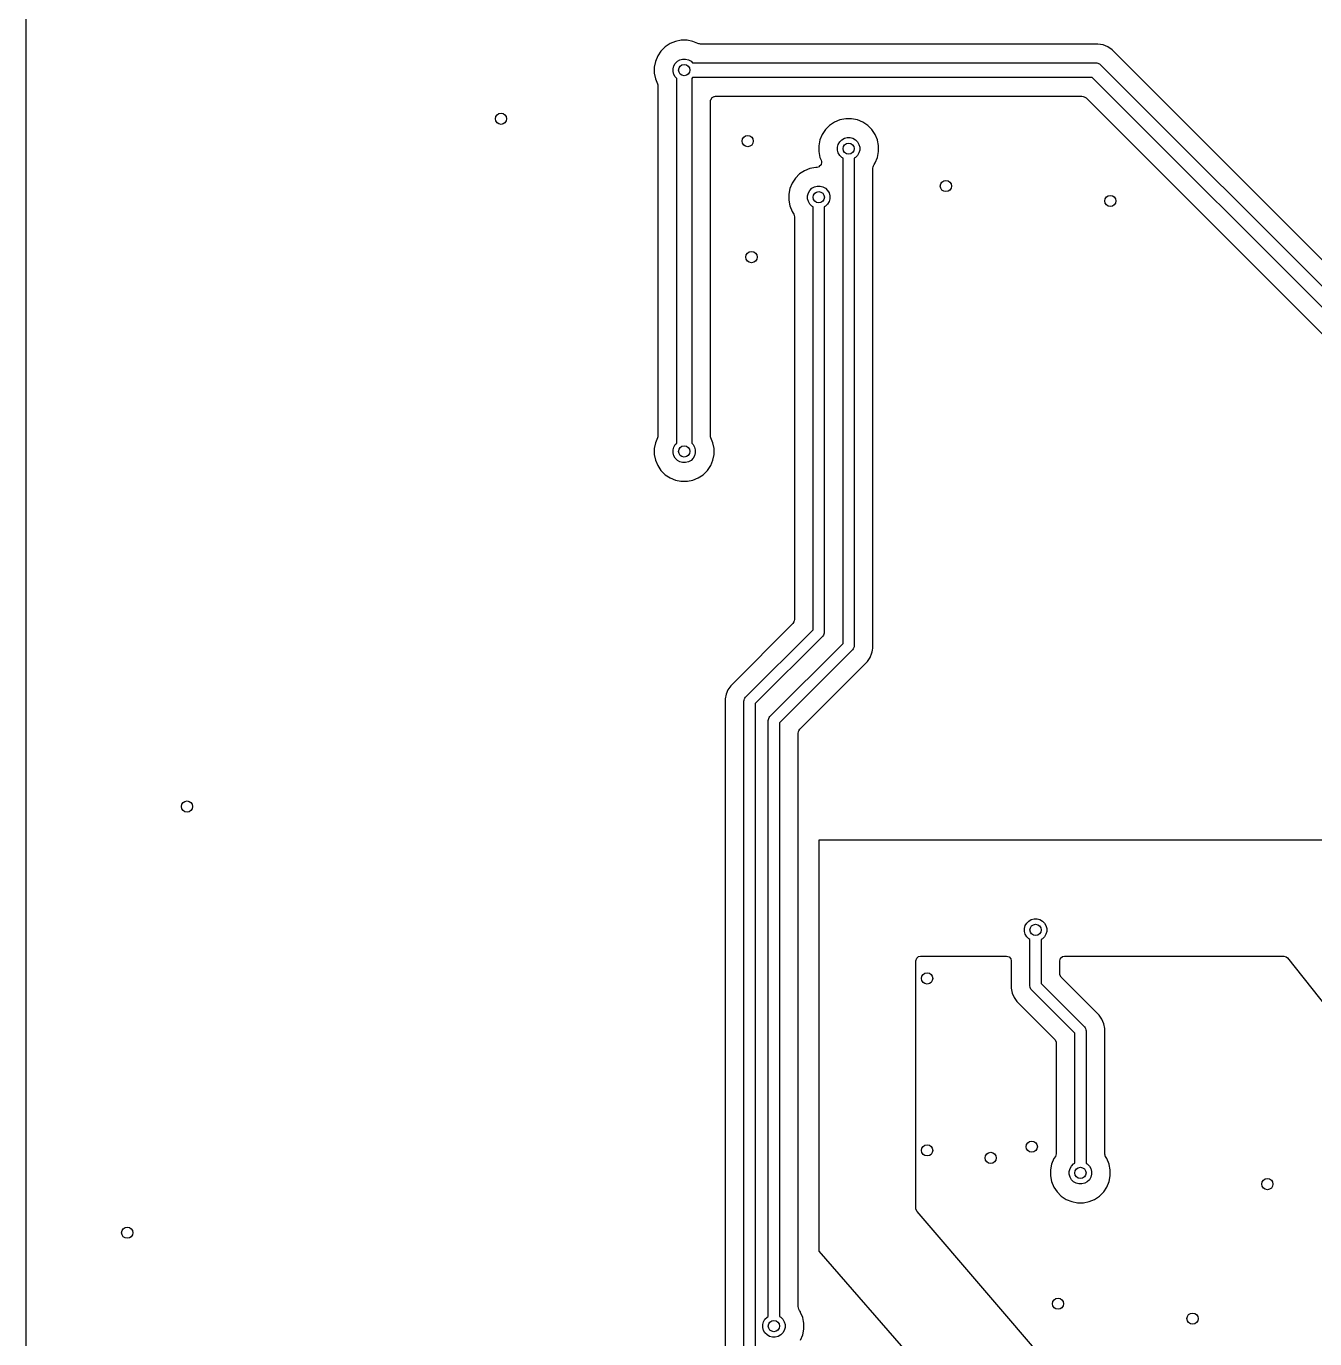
# Model space of a CAD drawing. Header units: inches. Extents: x -1.73 to 1.75, y 0.02 to 4.69.
# Drawn here: x -1.386 to -0.029, y 1.117 to 2.499 of the extents above; entities that cross this region are included whole.
import ezdxf

# ---------------------------------------------------------------- set-up
doc = ezdxf.new("R2010")
doc.units = ezdxf.units.IN
doc.header["$MEASUREMENT"] = 0
doc.layers.add('BLACK', color=250, linetype='CONTINUOUS')

msp = doc.modelspace()

# ---------------------------------------------------------------- linework, layer by layer
at = {"layer": 'BLACK', "linetype": 'CONTINUOUS'}
for p, q in [((-1.3858, 2.4497), (-1.3858, 4.6794)), ((-0.713, 2.4772), (-0.7174, 2.4728)), ((-0.7078, 2.4807), (-0.713, 2.4772)), ((-0.713, 2.4772), (-0.713, 2.4772)), ((-0.713, 2.4772), (-0.713, 2.4772)), ((-0.7021, 2.4831), (-0.7078, 2.4807)), ((-0.7078, 2.4807), (-0.7078, 2.4807)), ((-0.7078, 2.4807), (-0.7078, 2.4807)), ((-0.696, 2.4843), (-0.7021, 2.4831)), ((-0.7021, 2.4831), (-0.7021, 2.4831)), ((-0.6898, 2.4843), (-0.696, 2.4843)), ((-0.696, 2.4843), (-0.696, 2.4843)), ((-0.696, 2.4843), (-0.696, 2.4843)), ((-0.6837, 2.4831), (-0.6898, 2.4843)), ((-0.6898, 2.4843), (-0.6898, 2.4843)), ((-0.6898, 2.4843), (-0.6898, 2.4843)), ((-0.6785, 2.4809), (-0.6837, 2.4831)), ((-0.6837, 2.4831), (-0.6837, 2.4831)), ((-0.6776, 2.4806), (-0.6785, 2.4809)), ((-0.6766, 2.4804), (-0.6776, 2.4806)), ((-0.6757, 2.4803), (-0.6766, 2.4804)), ((-0.2571, 2.4803), (-0.6757, 2.4803)), ((-0.2518, 2.4793), (-0.2571, 2.4803)), ((-0.2571, 2.4803), (-0.2571, 2.4803)), ((-0.2571, 2.4803), (-0.2571, 2.4803)), ((-0.2571, 2.4803), (-0.2571, 2.4803)), ((-0.2468, 2.4772), (-0.2518, 2.4793)), ((-0.2518, 2.4793), (-0.2518, 2.4793)), ((-0.2518, 2.4793), (-0.2518, 2.4793)), ((-0.2518, 2.4793), (-0.2518, 2.4793)), ((-0.2518, 2.4793), (-0.2518, 2.4793)), ((-0.2423, 2.4742), (-0.2468, 2.4772)), ((-0.2468, 2.4772), (-0.2468, 2.4772)), ((-0.2468, 2.4772), (-0.2468, 2.4772)), ((-0.2468, 2.4772), (-0.2468, 2.4772)), ((-0.2468, 2.4772), (-0.2468, 2.4772)), ((-0.7232, 2.4619), (-0.7244, 2.4559)), ((-0.7208, 2.4677), (-0.7232, 2.4619)), ((-0.7232, 2.4619), (-0.7232, 2.4619)), ((-0.7174, 2.4728), (-0.7208, 2.4677)), ((-0.7208, 2.4677), (-0.7208, 2.4677)), ((-0.7208, 2.4677), (-0.7208, 2.4677)), ((-0.7174, 2.4728), (-0.7174, 2.4728)), ((-0.7174, 2.4728), (-0.7174, 2.4728)), ((-0.7023, 2.4599), (-0.7001, 2.4621)), ((-0.7001, 2.4621), (-0.6974, 2.4637)), ((-0.6974, 2.4637), (-0.6945, 2.4645)), ((-0.6945, 2.4645), (-0.6914, 2.4645)), ((-0.6914, 2.4645), (-0.6884, 2.4637)), ((-0.6884, 2.4637), (-0.6857, 2.4621)), ((-0.6857, 2.4621), (-0.6842, 2.4606)), ((0.3363, 1.8957), (-0.2423, 2.4742)), ((-0.2423, 2.4742), (-0.2423, 2.4742)), ((-1.3858, 1.7905), (-1.3858, 2.4497)), ((-0.7244, 2.4559), (-0.7244, 2.4559)), ((-0.7244, 2.4559), (-0.7244, 2.4497)), ((-0.7244, 2.4497), (-0.7244, 2.4497)), ((-0.7244, 2.4497), (-0.7244, 2.4497)), ((-0.7244, 2.4497), (-0.7232, 2.4436)), ((-0.7046, 2.4543), (-0.7038, 2.4573)), ((-0.7046, 2.4512), (-0.7046, 2.4543)), ((-0.7038, 2.4482), (-0.7046, 2.4512)), ((-0.7038, 2.4573), (-0.7023, 2.4599)), ((-0.7023, 2.4456), (-0.7038, 2.4482)), ((-0.6842, 2.4606), (-0.2598, 2.4606)), ((-0.2598, 2.4606), (-0.2583, 2.4605)), ((-0.2583, 2.4605), (-0.2555, 2.4593)), ((-0.2555, 2.4593), (-0.2543, 2.4583)), ((-0.2543, 2.4583), (0.4601, 1.744)), ((-0.7232, 2.4436), (-0.7232, 2.4436)), ((-0.7232, 2.4436), (-0.721, 2.4383)), ((-0.721, 2.4383), (-0.7208, 2.4374)), ((-0.7208, 2.4374), (-0.7206, 2.4365)), ((-0.7206, 2.4365), (-0.7205, 2.4355)), ((-0.7205, 2.4355), (-0.7205, 2.0684)), ((-0.7008, 2.4441), (-0.7023, 2.4456)), ((-0.7008, 2.0599), (-0.7008, 2.4441)), ((-0.6842, 2.4449), (-0.685, 2.4441)), ((-0.685, 2.4441), (-0.685, 2.0599)), ((-0.2631, 2.4449), (-0.6842, 2.4449)), ((0.4489, 1.7329), (-0.2631, 2.4449)), ((-0.6653, 2.4196), (-0.6651, 2.421)), ((-0.6653, 2.0684), (-0.6653, 2.4196)), ((-0.6651, 2.421), (-0.665, 2.4216)), ((-0.665, 2.4216), (-0.6635, 2.4239)), ((-0.6635, 2.4239), (-0.6634, 2.4239)), ((-0.6634, 2.4239), (-0.6613, 2.425)), ((-0.6613, 2.425), (-0.661, 2.4251)), ((-0.661, 2.4251), (-0.6599, 2.4252)), ((-0.6599, 2.4252), (-0.274, 2.4252)), ((-0.274, 2.4252), (-0.2726, 2.425)), ((-0.2726, 2.425), (-0.2716, 2.4247)), ((-0.2716, 2.4247), (-0.2695, 2.4235)), ((-0.2695, 2.4235), (0.4289, 1.725)), ((-0.5398, 2.3946), (-0.5442, 2.3902)), ((-0.5346, 2.398), (-0.5398, 2.3946)), ((-0.5398, 2.3946), (-0.5398, 2.3946)), ((-0.5398, 2.3946), (-0.5398, 2.3946)), ((-0.5289, 2.4004), (-0.5346, 2.398)), ((-0.5346, 2.398), (-0.5346, 2.398)), ((-0.5346, 2.398), (-0.5346, 2.398)), ((-0.5228, 2.4016), (-0.5289, 2.4004)), ((-0.5289, 2.4004), (-0.5289, 2.4004)), ((-0.5166, 2.4016), (-0.5228, 2.4016)), ((-0.5228, 2.4016), (-0.5228, 2.4016)), ((-0.5228, 2.4016), (-0.5228, 2.4016)), ((-0.5105, 2.4004), (-0.5166, 2.4016)), ((-0.5166, 2.4016), (-0.5166, 2.4016)), ((-0.5166, 2.4016), (-0.5166, 2.4016)), ((-0.5048, 2.398), (-0.5105, 2.4004)), ((-0.5105, 2.4004), (-0.5105, 2.4004)), ((-0.4996, 2.3946), (-0.5048, 2.398)), ((-0.5048, 2.398), (-0.5048, 2.398)), ((-0.5048, 2.398), (-0.5048, 2.398)), ((-0.5048, 2.398), (-0.5048, 2.398)), ((-0.5048, 2.398), (-0.5048, 2.398)), ((-0.4952, 2.3902), (-0.4996, 2.3946)), ((-0.4996, 2.3946), (-0.4996, 2.3946)), ((-0.4996, 2.3946), (-0.4996, 2.3946)), ((-0.55, 2.3793), (-0.5512, 2.3732)), ((-0.5476, 2.385), (-0.55, 2.3793)), ((-0.55, 2.3793), (-0.55, 2.3793)), ((-0.5442, 2.3902), (-0.5476, 2.385)), ((-0.5476, 2.385), (-0.5476, 2.385)), ((-0.5476, 2.385), (-0.5476, 2.385)), ((-0.5442, 2.3902), (-0.5442, 2.3902)), ((-0.5442, 2.3902), (-0.5442, 2.3902)), ((-0.5291, 2.3773), (-0.5269, 2.3794)), ((-0.5269, 2.3794), (-0.5242, 2.381)), ((-0.5242, 2.381), (-0.5212, 2.3818)), ((-0.5212, 2.3818), (-0.5181, 2.3818)), ((-0.5181, 2.3818), (-0.5152, 2.381)), ((-0.5152, 2.381), (-0.5125, 2.3794)), ((-0.5125, 2.3794), (-0.5103, 2.3773)), ((-0.4918, 2.385), (-0.4952, 2.3902)), ((-0.4952, 2.3902), (-0.4952, 2.3902)), ((-0.4952, 2.3902), (-0.4952, 2.3902)), ((-0.4894, 2.3793), (-0.4918, 2.385)), ((-0.4918, 2.385), (-0.4918, 2.385)), ((-0.4894, 2.3792), (-0.4894, 2.3793)), ((-0.4894, 2.3793), (-0.4894, 2.3793)), ((-0.4894, 2.3793), (-0.4894, 2.3793)), ((-0.4894, 2.3793), (-0.4894, 2.3793)), ((-0.4894, 2.3791), (-0.4894, 2.3792)), ((-0.4882, 2.3733), (-0.4894, 2.3791)), ((-0.5512, 2.3732), (-0.5512, 2.3732)), ((-0.5512, 2.3732), (-0.5512, 2.367)), ((-0.5512, 2.367), (-0.5512, 2.367)), ((-0.5512, 2.367), (-0.5512, 2.367)), ((-0.5512, 2.367), (-0.55, 2.3609)), ((-0.5314, 2.3716), (-0.5306, 2.3746)), ((-0.5314, 2.3685), (-0.5314, 2.3716)), ((-0.5306, 2.3656), (-0.5314, 2.3685)), ((-0.5306, 2.3746), (-0.5291, 2.3773)), ((-0.5291, 2.3629), (-0.5306, 2.3656)), ((-0.5103, 2.3773), (-0.5088, 2.3746)), ((-0.5088, 2.3656), (-0.5103, 2.3629)), ((-0.5088, 2.3746), (-0.508, 2.3716)), ((-0.508, 2.3685), (-0.5088, 2.3656)), ((-0.508, 2.3716), (-0.508, 2.3685)), ((-0.4894, 2.3609), (-0.4882, 2.367)), ((-0.4882, 2.3732), (-0.4882, 2.3733)), ((-0.4882, 2.367), (-0.4882, 2.3732)), ((-0.4882, 2.3732), (-0.4882, 2.3732)), ((-0.4882, 2.3732), (-0.4882, 2.3732)), ((-0.5543, 2.3504), (-0.5604, 2.3492)), ((-0.5533, 2.3504), (-0.5543, 2.3504)), ((-0.5509, 2.3511), (-0.5533, 2.3504)), ((-0.5507, 2.3512), (-0.5509, 2.3511)), ((-0.5488, 2.3532), (-0.5507, 2.3512)), ((-0.55, 2.3609), (-0.55, 2.3609)), ((-0.55, 2.3609), (-0.5487, 2.3578)), ((-0.5483, 2.3559), (-0.5488, 2.3532)), ((-0.5487, 2.3578), (-0.5484, 2.3565)), ((-0.5484, 2.3565), (-0.5483, 2.3559)), ((-0.5269, 2.3607), (-0.5291, 2.3629)), ((-0.5256, 2.36), (-0.5269, 2.3607)), ((-0.5256, 1.8489), (-0.5256, 2.36)), ((-0.5125, 2.3607), (-0.5138, 2.36)), ((-0.5138, 2.36), (-0.5138, 1.8465)), ((-0.5103, 2.3629), (-0.5125, 2.3607)), ((-0.4941, 2.3495), (-0.4939, 2.3509)), ((-0.4939, 2.3509), (-0.4938, 2.3511)), ((-0.4938, 2.3511), (-0.4935, 2.3521)), ((-0.4935, 2.3521), (-0.4929, 2.3535)), ((-0.4929, 2.3535), (-0.4918, 2.3552)), ((-0.4918, 2.3552), (-0.4894, 2.3609)), ((-0.5757, 2.339), (-0.5791, 2.3338)), ((-0.5713, 2.3434), (-0.5757, 2.339)), ((-0.5757, 2.339), (-0.5757, 2.339)), ((-0.5757, 2.339), (-0.5757, 2.339)), ((-0.5661, 2.3468), (-0.5713, 2.3434)), ((-0.5713, 2.3434), (-0.5713, 2.3434)), ((-0.5713, 2.3434), (-0.5713, 2.3434)), ((-0.5604, 2.3492), (-0.5661, 2.3468)), ((-0.5661, 2.3468), (-0.5661, 2.3468)), ((-0.5661, 2.3468), (-0.5661, 2.3468)), ((-0.5604, 2.3492), (-0.5604, 2.3492)), ((-0.4941, 1.8439), (-0.4941, 2.3495)), ((-0.5815, 2.3281), (-0.5827, 2.322)), ((-0.5791, 2.3338), (-0.5815, 2.3281)), ((-0.5815, 2.3281), (-0.5815, 2.3281)), ((-0.5791, 2.3338), (-0.5791, 2.3338)), ((-0.5791, 2.3338), (-0.5791, 2.3338)), ((-0.5629, 2.3204), (-0.5621, 2.3234)), ((-0.5621, 2.3234), (-0.5606, 2.3261)), ((-0.5606, 2.3261), (-0.5584, 2.3283)), ((-0.5584, 2.3283), (-0.5557, 2.3298)), ((-0.5557, 2.3298), (-0.5527, 2.3306)), ((-0.5527, 2.3306), (-0.5496, 2.3306)), ((-0.5496, 2.3306), (-0.5467, 2.3298)), ((-0.5467, 2.3298), (-0.544, 2.3283)), ((-0.544, 2.3283), (-0.5418, 2.3261)), ((-0.5418, 2.3261), (-0.5403, 2.3234)), ((-0.5403, 2.3234), (-0.5395, 2.3204)), ((-0.5827, 2.322), (-0.5827, 2.322)), ((-0.5827, 2.322), (-0.5827, 2.3158)), ((-0.5827, 2.3158), (-0.5827, 2.3158)), ((-0.5827, 2.3158), (-0.5827, 2.3158)), ((-0.5827, 2.3158), (-0.5815, 2.3097)), ((-0.5815, 2.3097), (-0.5815, 2.3097)), ((-0.5815, 2.3097), (-0.5791, 2.304)), ((-0.5629, 2.3174), (-0.5629, 2.3204)), ((-0.5621, 2.3144), (-0.5629, 2.3174)), ((-0.5606, 2.3117), (-0.5621, 2.3144)), ((-0.5584, 2.3095), (-0.5606, 2.3117)), ((-0.5571, 2.3088), (-0.5584, 2.3095)), ((-0.5571, 1.8633), (-0.5571, 2.3088)), ((-0.544, 2.3095), (-0.5453, 2.3088)), ((-0.5453, 2.3088), (-0.5453, 1.8609)), ((-0.5418, 2.3117), (-0.544, 2.3095)), ((-0.5403, 2.3144), (-0.5418, 2.3117)), ((-0.5395, 2.3174), (-0.5403, 2.3144)), ((-0.5395, 2.3204), (-0.5395, 2.3174)), ((-0.5791, 2.304), (-0.5791, 2.304)), ((-0.5791, 2.304), (-0.578, 2.3023)), ((-0.578, 2.3023), (-0.5774, 2.3011)), ((-0.5774, 2.3011), (-0.577, 2.2998)), ((-0.577, 2.2998), (-0.5768, 2.2984)), ((-0.5768, 2.2984), (-0.5768, 1.8742)), ((-0.7232, 2.0604), (-0.7244, 2.0543)), ((-0.721, 2.0656), (-0.7232, 2.0604)), ((-0.7232, 2.0604), (-0.7232, 2.0604)), ((-0.7208, 2.0665), (-0.721, 2.0656)), ((-0.7206, 2.0675), (-0.7208, 2.0665)), ((-0.7205, 2.0684), (-0.7206, 2.0675)), ((-0.7023, 2.0584), (-0.7008, 2.0599)), ((-0.685, 2.0599), (-0.6835, 2.0584)), ((-0.6652, 2.0675), (-0.6653, 2.0684)), ((-0.6651, 2.0665), (-0.6652, 2.0675)), ((-0.6648, 2.0656), (-0.6651, 2.0665)), ((-0.6626, 2.0604), (-0.6648, 2.0656)), ((-0.6626, 2.0603), (-0.6626, 2.0604)), ((-0.6626, 2.0604), (-0.6626, 2.0604)), ((-0.6626, 2.0604), (-0.6626, 2.0604)), ((-0.6626, 2.0602), (-0.6626, 2.0603)), ((-0.6614, 2.0544), (-0.6626, 2.0602)), ((-0.7244, 2.0543), (-0.7244, 2.0543)), ((-0.7244, 2.0543), (-0.7244, 2.0481)), ((-0.7244, 2.0481), (-0.7244, 2.0481)), ((-0.7244, 2.0481), (-0.7244, 2.0481)), ((-0.7244, 2.0481), (-0.7232, 2.042)), ((-0.7046, 2.0527), (-0.7038, 2.0557)), ((-0.7046, 2.0496), (-0.7046, 2.0527)), ((-0.7038, 2.0467), (-0.7046, 2.0496)), ((-0.7038, 2.0557), (-0.7023, 2.0584)), ((-0.7023, 2.044), (-0.7038, 2.0467)), ((-0.6835, 2.0584), (-0.682, 2.0557)), ((-0.682, 2.0467), (-0.6835, 2.044)), ((-0.682, 2.0557), (-0.6812, 2.0527)), ((-0.6812, 2.0496), (-0.682, 2.0467)), ((-0.6812, 2.0527), (-0.6812, 2.0496)), ((-0.6626, 2.042), (-0.6614, 2.0481)), ((-0.6614, 2.0543), (-0.6614, 2.0544)), ((-0.6614, 2.0481), (-0.6614, 2.0543)), ((-0.6614, 2.0543), (-0.6614, 2.0543)), ((-0.6614, 2.0543), (-0.6614, 2.0543)), ((-0.7232, 2.042), (-0.7232, 2.042)), ((-0.7232, 2.042), (-0.7208, 2.0363)), ((-0.7208, 2.0363), (-0.7208, 2.0363)), ((-0.7208, 2.0363), (-0.7208, 2.0363)), ((-0.7208, 2.0363), (-0.7174, 2.0311)), ((-0.7001, 2.0418), (-0.7023, 2.044)), ((-0.6974, 2.0403), (-0.7001, 2.0418)), ((-0.6945, 2.0395), (-0.6974, 2.0403)), ((-0.6914, 2.0395), (-0.6945, 2.0395)), ((-0.6884, 2.0403), (-0.6914, 2.0395)), ((-0.6857, 2.0418), (-0.6884, 2.0403)), ((-0.6835, 2.044), (-0.6857, 2.0418)), ((-0.6684, 2.0311), (-0.665, 2.0363)), ((-0.665, 2.0363), (-0.6626, 2.042)), ((-0.7174, 2.0311), (-0.7174, 2.0311)), ((-0.7174, 2.0311), (-0.7174, 2.0311)), ((-0.7174, 2.0311), (-0.713, 2.0267)), ((-0.713, 2.0267), (-0.713, 2.0267)), ((-0.713, 2.0267), (-0.713, 2.0267)), ((-0.713, 2.0267), (-0.7078, 2.0233)), ((-0.7078, 2.0233), (-0.7078, 2.0233)), ((-0.7078, 2.0233), (-0.7021, 2.0209)), ((-0.7021, 2.0209), (-0.7021, 2.0209)), ((-0.7021, 2.0209), (-0.6963, 2.0197)), ((-0.6963, 2.0197), (-0.6962, 2.0197)), ((-0.6962, 2.0197), (-0.696, 2.0197)), ((-0.696, 2.0197), (-0.6898, 2.0197)), ((-0.6898, 2.0197), (-0.6896, 2.0197)), ((-0.6896, 2.0197), (-0.6893, 2.0198)), ((-0.6893, 2.0198), (-0.6837, 2.0209)), ((-0.6837, 2.0209), (-0.678, 2.0233)), ((-0.678, 2.0233), (-0.6728, 2.0267)), ((-0.6728, 2.0267), (-0.6684, 2.0311)), ((-0.5785, 1.8698), (-0.6439, 1.8043)), ((-0.5773, 1.8718), (-0.5785, 1.8698)), ((-0.577, 1.8728), (-0.5773, 1.8718)), ((-0.5768, 1.8742), (-0.577, 1.8728)), ((-0.6282, 1.7922), (-0.5571, 1.8633)), ((-0.547, 1.8567), (-0.6181, 1.7856)), ((-0.5463, 1.8576), (-0.547, 1.8567)), ((-0.5454, 1.8597), (-0.5463, 1.8576)), ((-0.5453, 1.8609), (-0.5454, 1.8597)), ((-0.6026, 1.7719), (-0.5256, 1.8489)), ((-0.5155, 1.8423), (-0.5925, 1.7653)), ((-0.5148, 1.8432), (-0.5155, 1.8423)), ((-0.5139, 1.8453), (-0.5148, 1.8432)), ((-0.5138, 1.8465), (-0.5139, 1.8453)), ((-0.497, 1.8343), (-0.4951, 1.839)), ((-0.4951, 1.839), (-0.4948, 1.8401)), ((-0.4948, 1.8401), (-0.4945, 1.842)), ((-0.4945, 1.842), (-0.4941, 1.8439)), ((-0.5711, 1.7588), (-0.4998, 1.8301)), ((-0.4998, 1.8301), (-0.497, 1.8343)), ((-0.4998, 1.8301), (-0.4998, 1.8301)), ((-0.6468, 1.8001), (-0.6487, 1.7955)), ((-0.6439, 1.8043), (-0.6468, 1.8001)), ((-0.6439, 1.8043), (-0.6439, 1.8043)), ((-0.6439, 1.8043), (-0.6439, 1.8043)), ((-1.3858, 1.0401), (-1.3858, 1.7905)), ((-0.6487, 1.7955), (-0.6497, 1.7905)), ((-0.6497, 1.7905), (-0.6497, 1.0625)), ((-0.6497, 1.7905), (-0.6497, 1.7905)), ((-0.6487, 1.7955), (-0.6487, 1.7955)), ((-0.6487, 1.7955), (-0.6487, 1.7955)), ((-0.63, 1.788), (-0.6298, 1.7892)), ((-0.63, 1.065), (-0.63, 1.788)), ((-0.6298, 1.7892), (-0.6293, 1.7905)), ((-0.6293, 1.7905), (-0.629, 1.7913)), ((-0.629, 1.7913), (-0.6282, 1.7922)), ((-0.6181, 1.7856), (-0.6181, 1.0674)), ((-0.6042, 1.7689), (-0.6034, 1.7708)), ((-0.6034, 1.7708), (-0.6033, 1.771)), ((-0.6033, 1.771), (-0.6026, 1.7719)), ((-0.6043, 1.7677), (-0.6042, 1.7689)), ((-0.6043, 1.14), (-0.6043, 1.7677)), ((-0.5925, 1.7653), (-0.5925, 1.14)), ((-0.5728, 1.7544), (-0.5726, 1.7558)), ((-0.5726, 1.7558), (-0.5725, 1.7562)), ((-0.5725, 1.7562), (-0.5723, 1.7568)), ((-0.5723, 1.7568), (-0.5711, 1.7588)), ((-0.5728, 1.1505), (-0.5728, 1.7544)), ((0.0197, 1.6417), (-0.5512, 1.6417)), ((-0.5512, 1.6417), (-0.5512, 1.2087)), ((-0.3345, 1.5488), (-0.3337, 1.5518)), ((-0.3345, 1.5457), (-0.3345, 1.5488)), ((-0.3337, 1.5518), (-0.3322, 1.5544)), ((-0.3322, 1.5544), (-0.33, 1.5566)), ((-0.33, 1.5566), (-0.3274, 1.5582)), ((-0.3274, 1.5582), (-0.3244, 1.559)), ((-0.3244, 1.559), (-0.3213, 1.559)), ((-0.3213, 1.559), (-0.3183, 1.5582)), ((-0.3183, 1.5582), (-0.3156, 1.5566)), ((-0.3156, 1.5566), (-0.3135, 1.5544)), ((-0.3135, 1.5544), (-0.3119, 1.5518)), ((-0.3119, 1.5518), (-0.3111, 1.5488)), ((-0.3111, 1.5488), (-0.3111, 1.5457)), ((-0.3337, 1.5427), (-0.3345, 1.5457)), ((-0.3322, 1.5401), (-0.3337, 1.5427)), ((-0.33, 1.5379), (-0.3322, 1.5401)), ((-0.3287, 1.5371), (-0.33, 1.5379)), ((-0.3287, 1.4882), (-0.3287, 1.5371)), ((-0.3156, 1.5379), (-0.3169, 1.5371)), ((-0.3169, 1.5371), (-0.3169, 1.4906)), ((-0.3135, 1.5401), (-0.3156, 1.5379)), ((-0.3119, 1.5427), (-0.3135, 1.5401)), ((-0.3111, 1.5457), (-0.3119, 1.5427)), ((-0.4488, 1.5148), (-0.448, 1.5174)), ((-0.4488, 1.2538), (-0.4488, 1.5148)), ((-0.448, 1.5174), (-0.446, 1.5192)), ((-0.446, 1.5192), (-0.4439, 1.5197)), ((-0.4439, 1.5197), (-0.3533, 1.5197)), ((-0.3533, 1.5197), (-0.3507, 1.5189)), ((-0.3507, 1.5189), (-0.3489, 1.5168)), ((-0.3489, 1.5168), (-0.3484, 1.5148)), ((-0.3484, 1.5148), (-0.3484, 1.4857)), ((-0.2972, 1.5148), (-0.2964, 1.5174)), ((-0.2972, 1.5008), (-0.2972, 1.5148)), ((-0.2964, 1.5174), (-0.2944, 1.5192)), ((-0.2944, 1.5192), (-0.2923, 1.5197)), ((-0.2923, 1.5197), (-0.0614, 1.5197)), ((-0.0614, 1.5197), (-0.0588, 1.5189)), ((-0.0588, 1.5189), (-0.0576, 1.5178)), ((-0.0576, 1.5178), (0.0748, 1.3504)), ((-0.2971, 1.4998), (-0.2972, 1.5008)), ((-0.2958, 1.4974), (-0.2971, 1.4998)), ((-0.2557, 1.4573), (-0.2958, 1.4974)), ((-0.3484, 1.4857), (-0.3484, 1.4857)), ((-0.3484, 1.4857), (-0.3484, 1.4857)), ((-0.3484, 1.4857), (-0.3475, 1.4807)), ((-0.3475, 1.4807), (-0.3475, 1.4807)), ((-0.3475, 1.4807), (-0.3455, 1.4761)), ((-0.3286, 1.487), (-0.3287, 1.4882)), ((-0.3285, 1.4867), (-0.3286, 1.487)), ((-0.3277, 1.4849), (-0.3285, 1.4867)), ((-0.327, 1.484), (-0.3277, 1.4849)), ((-0.2815, 1.4385), (-0.327, 1.484)), ((-0.3169, 1.4906), (-0.2714, 1.4451)), ((-0.3455, 1.4761), (-0.3427, 1.4719)), ((-0.3427, 1.4719), (-0.3427, 1.4719)), ((-0.3427, 1.4719), (-0.3026, 1.4318)), ((-0.2529, 1.4531), (-0.2557, 1.4573)), ((-0.2557, 1.4573), (-0.2557, 1.4573)), ((-0.251, 1.4484), (-0.2529, 1.4531)), ((-0.2529, 1.4531), (-0.2529, 1.4531)), ((-0.2815, 1.3015), (-0.2815, 1.4385)), ((-0.2714, 1.4451), (-0.2707, 1.4442)), ((-0.2707, 1.4442), (-0.2704, 1.4435)), ((-0.2704, 1.4435), (-0.2698, 1.4421)), ((-0.2698, 1.4421), (-0.2697, 1.4409)), ((-0.2697, 1.4409), (-0.2697, 1.3015)), ((-0.25, 1.4435), (-0.251, 1.4484)), ((-0.251, 1.4484), (-0.251, 1.4484)), ((-0.251, 1.4484), (-0.251, 1.4484)), ((-0.25, 1.3112), (-0.25, 1.4435)), ((-0.3026, 1.4318), (-0.3013, 1.4294)), ((-0.3013, 1.4294), (-0.3012, 1.4283)), ((-0.3012, 1.4283), (-0.3012, 1.3112)), ((-0.3059, 1.3005), (-0.3071, 1.2944)), ((-0.3035, 1.3063), (-0.3059, 1.3005)), ((-0.3059, 1.3005), (-0.3059, 1.3005)), ((-0.302, 1.3085), (-0.3035, 1.3063)), ((-0.3035, 1.3063), (-0.3035, 1.3063)), ((-0.3012, 1.3112), (-0.302, 1.3086)), ((-0.302, 1.3086), (-0.302, 1.3085)), ((-0.285, 1.2985), (-0.2828, 1.3007)), ((-0.2828, 1.3007), (-0.2815, 1.3015)), ((-0.2697, 1.3015), (-0.2684, 1.3007)), ((-0.2684, 1.3007), (-0.2662, 1.2985)), ((-0.25, 1.3111), (-0.25, 1.3112)), ((-0.2496, 1.31), (-0.25, 1.3111)), ((-0.2494, 1.3088), (-0.2496, 1.31)), ((-0.2493, 1.3087), (-0.2494, 1.3088)), ((-0.2477, 1.3063), (-0.2493, 1.3087)), ((-0.2453, 1.3005), (-0.2477, 1.3063)), ((-0.2477, 1.3063), (-0.2477, 1.3063)), ((-0.2452, 1.3), (-0.2453, 1.3005)), ((-0.2441, 1.2944), (-0.2452, 1.3)), ((-0.3071, 1.2944), (-0.3071, 1.2882)), ((-0.3071, 1.2882), (-0.3059, 1.2821)), ((-0.2873, 1.2929), (-0.2865, 1.2959)), ((-0.2873, 1.2898), (-0.2873, 1.2929)), ((-0.2865, 1.2868), (-0.2873, 1.2898)), ((-0.2865, 1.2959), (-0.285, 1.2985)), ((-0.285, 1.2841), (-0.2865, 1.2868)), ((-0.2662, 1.2985), (-0.2647, 1.2959)), ((-0.2647, 1.2868), (-0.2662, 1.2841)), ((-0.2647, 1.2959), (-0.2639, 1.2929)), ((-0.2639, 1.2898), (-0.2647, 1.2868)), ((-0.2639, 1.2929), (-0.2639, 1.2898)), ((-0.2453, 1.2821), (-0.2441, 1.2882)), ((-0.2441, 1.2882), (-0.2441, 1.2944)), ((-0.2441, 1.2944), (-0.2441, 1.2944)), ((-0.2441, 1.2944), (-0.2441, 1.2944)), ((-0.3059, 1.2821), (-0.3059, 1.2821)), ((-0.3059, 1.2821), (-0.3035, 1.2764)), ((-0.3035, 1.2764), (-0.3035, 1.2764)), ((-0.3035, 1.2764), (-0.3001, 1.2712)), ((-0.2828, 1.282), (-0.285, 1.2841)), ((-0.2801, 1.2804), (-0.2828, 1.282)), ((-0.2771, 1.2796), (-0.2801, 1.2804)), ((-0.274, 1.2796), (-0.2771, 1.2796)), ((-0.2711, 1.2804), (-0.274, 1.2796)), ((-0.2684, 1.282), (-0.2711, 1.2804)), ((-0.2662, 1.2841), (-0.2684, 1.282)), ((-0.2511, 1.2712), (-0.2477, 1.2764)), ((-0.2477, 1.2764), (-0.2453, 1.2821)), ((-0.3001, 1.2712), (-0.3001, 1.2712)), ((-0.3001, 1.2712), (-0.2957, 1.2669)), ((-0.2957, 1.2669), (-0.2957, 1.2669)), ((-0.2957, 1.2669), (-0.2905, 1.2634)), ((-0.2905, 1.2634), (-0.2905, 1.2634)), ((-0.2905, 1.2634), (-0.2848, 1.261)), ((-0.2848, 1.261), (-0.2848, 1.261)), ((-0.2848, 1.261), (-0.2787, 1.2598)), ((-0.2787, 1.2598), (-0.2787, 1.2598)), ((-0.2787, 1.2598), (-0.2787, 1.2598)), ((-0.2787, 1.2598), (-0.2725, 1.2598)), ((-0.2725, 1.2598), (-0.2664, 1.261)), ((-0.2725, 1.2598), (-0.2725, 1.2598)), ((-0.2664, 1.261), (-0.2607, 1.2634)), ((-0.2607, 1.2634), (-0.2555, 1.2669)), ((-0.2555, 1.2669), (-0.2511, 1.2712)), ((-0.4488, 1.2531), (-0.4488, 1.2538)), ((-0.4476, 1.2506), (-0.4488, 1.2531)), ((-0.3071, 1.0866), (-0.4476, 1.2506)), ((-0.5512, 1.2087), (-0.4505, 1.0931)), ((-0.5726, 1.149), (-0.5728, 1.1505)), ((-0.5722, 1.1478), (-0.5726, 1.149)), ((-0.5716, 1.1465), (-0.5722, 1.1478)), ((-0.6101, 1.1315), (-0.6093, 1.1344)), ((-0.6093, 1.1344), (-0.6078, 1.1371)), ((-0.6078, 1.1371), (-0.6056, 1.1393)), ((-0.6056, 1.1393), (-0.6043, 1.14)), ((-0.5925, 1.14), (-0.5912, 1.1393)), ((-0.5912, 1.1393), (-0.5891, 1.1371)), ((-0.5891, 1.1371), (-0.5875, 1.1344)), ((-0.5875, 1.1344), (-0.5867, 1.1315)), ((-0.5705, 1.1448), (-0.5716, 1.1465)), ((-0.5704, 1.1447), (-0.5705, 1.1448)), ((-0.5703, 1.1444), (-0.5704, 1.1447)), ((-0.5681, 1.1391), (-0.5703, 1.1444)), ((-0.5672, 1.1347), (-0.5681, 1.1391)), ((-0.5681, 1.1391), (-0.5681, 1.1391)), ((-0.5669, 1.1331), (-0.5672, 1.1347)), ((-0.5672, 1.1347), (-0.5672, 1.1347)), ((-0.6101, 1.1284), (-0.6101, 1.1315)), ((-0.6093, 1.1254), (-0.6101, 1.1284)), ((-0.6078, 1.1227), (-0.6093, 1.1254)), ((-0.6056, 1.1206), (-0.6078, 1.1227)), ((-0.6029, 1.119), (-0.6056, 1.1206)), ((-0.5912, 1.1206), (-0.5939, 1.119)), ((-0.5891, 1.1227), (-0.5912, 1.1206)), ((-0.5875, 1.1254), (-0.5891, 1.1227)), ((-0.5867, 1.1284), (-0.5875, 1.1254)), ((-0.5867, 1.1315), (-0.5867, 1.1284)), ((-0.5705, 1.115), (-0.5681, 1.1207)), ((-0.5681, 1.1207), (-0.5669, 1.1268)), ((-0.5669, 1.133), (-0.5669, 1.1331)), ((-0.5669, 1.1268), (-0.5669, 1.133)), ((-0.5669, 1.133), (-0.5669, 1.133)), ((-0.5669, 1.133), (-0.5669, 1.133)), ((-0.6, 1.1182), (-0.6029, 1.119)), ((-0.5969, 1.1182), (-0.6, 1.1182)), ((-0.5939, 1.119), (-0.5969, 1.1182))]:
    msp.add_line(p, q, dxfattribs=at)
at = {"layer": 'BLACK'}
for centre in [(-0.6929, 2.4528), (-0.8858, 2.4016), (-0.626, 2.378), (-0.5197, 2.3701), (-0.4173, 2.3307), (-0.5512, 2.3189), (-0.2441, 2.315), (-0.622, 2.2559), (-0.6929, 2.0512), (-1.2165, 1.6772), (-0.3228, 1.5472), (-0.437, 1.4961), (-0.437, 1.315), (-0.3268, 1.3189), (-0.3701, 1.3071), (-0.2756, 1.2913), (-0.0787, 1.2795), (-1.2795, 1.2283), (-0.2992, 1.1535), (-0.5984, 1.1299), (-0.1575, 1.1378)]:
    msp.add_circle(centre, 0.00591, dxfattribs=at)
at = {"layer": 'WHITE'}
for centre in [(-0.6929, 2.4528), (-0.8858, 2.4016), (-0.626, 2.378), (-0.5197, 2.3701), (-0.4173, 2.3307), (-0.5512, 2.3189), (-0.2441, 2.315), (-0.622, 2.2559), (-0.6929, 2.0512), (-1.2165, 1.6772), (-0.3228, 1.5472), (-0.437, 1.4961), (-0.437, 1.315), (-0.3268, 1.3189), (-0.3701, 1.3071), (-0.2756, 1.2913), (-0.0787, 1.2795), (-1.2795, 1.2283), (-0.2992, 1.1535), (-0.5984, 1.1299), (-0.1575, 1.1378)]:
    msp.add_circle(centre, 0.00591, dxfattribs=at)

doc.saveas('drawing.dxf')
